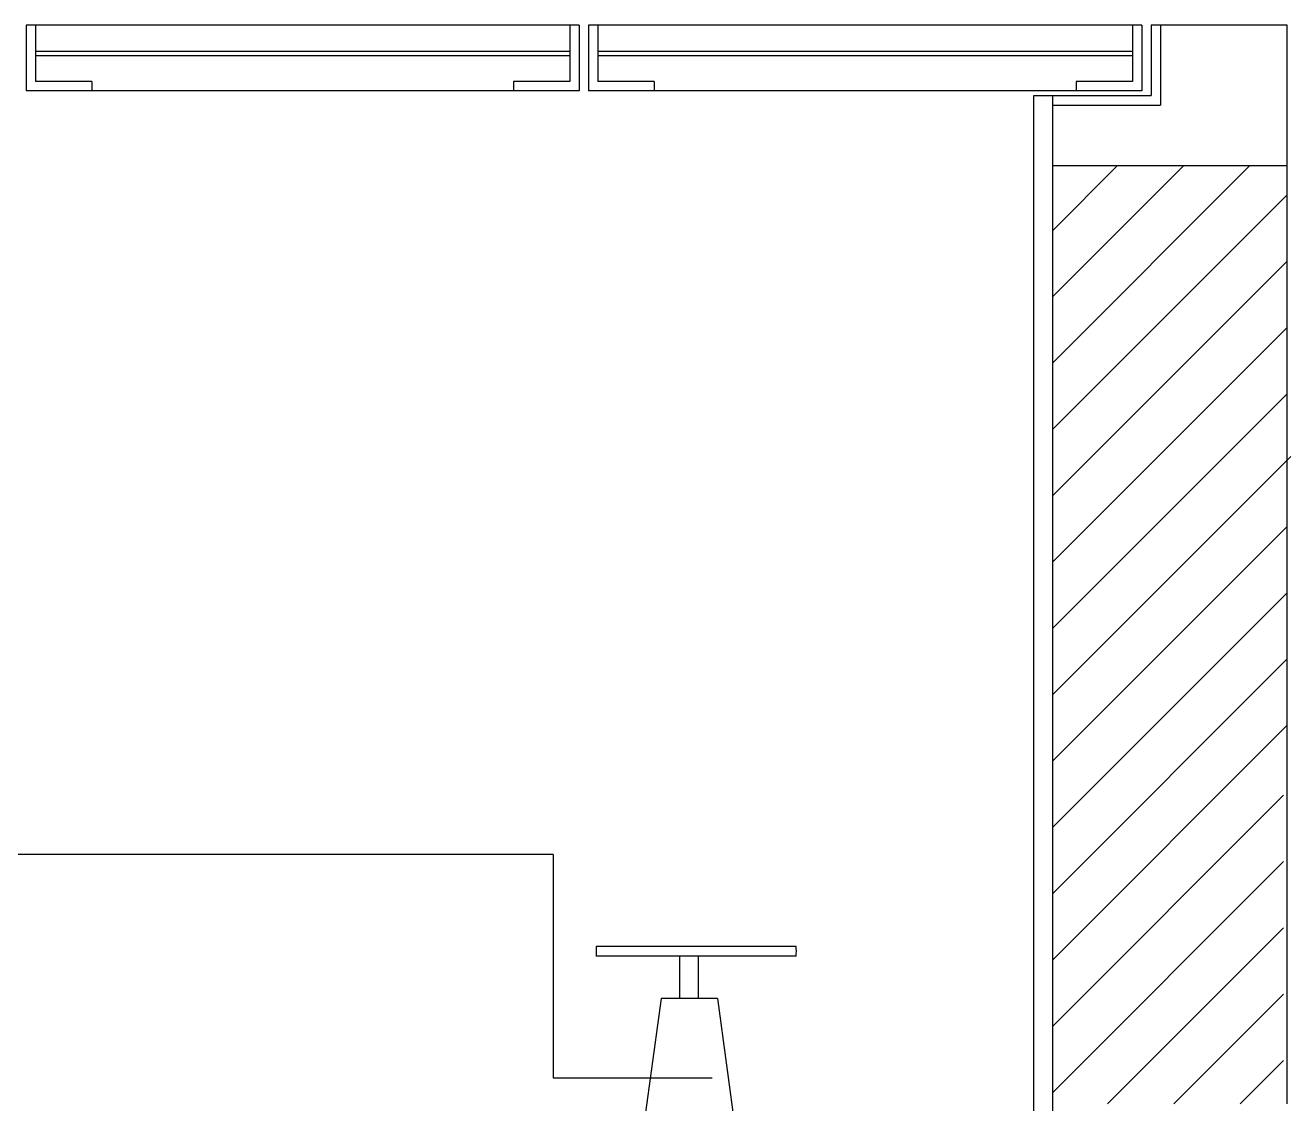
# Model space of a CAD drawing. Extents: x -0.82 to 5.77, y -0.28 to 4.33.
# Drawn here: x 0.667 to 2.017, y 3.17 to 4.32 of the extents above; entities that cross this region are included whole.
import ezdxf

# ---------------------------------------------------------------- set-up
doc = ezdxf.new("R2010")
doc.units = 0
doc.header["$LTSCALE"] = 0.1
doc.layers.get('0').update_dxf_attribs({"linetype": 'CONTINUOUS'})

msp = doc.modelspace()

# ---------------------------------------------------------------- linework, layer by layer
for p, q in [((0.66797, 4.31975), (0.66797, 4.24975)), ((1.25797, 4.31975), (0.66797, 4.31975)), ((0.67797, 4.31975), (0.67797, 4.25975)), ((1.24797, 4.31975), (1.24797, 4.25975)), ((1.25797, 4.31975), (1.25797, 4.24975)), ((1.85797, 4.31975), (1.26797, 4.31975)), ((1.26797, 4.31975), (1.26797, 4.24975)), ((1.27797, 4.31975), (1.27797, 4.25975)), ((1.84797, 4.31975), (1.84797, 4.25975)), ((1.85797, 4.31975), (1.85797, 4.24975)), ((2.01297, 4.31975), (1.86793, 4.31975)), ((1.86793, 4.31975), (1.86793, 4.24475)), ((1.87793, 4.31975), (1.87793, 4.23475)), ((2.01297, 3.16975), (2.01297, 4.31975)), ((1.24797, 4.29194), (0.67797, 4.29194)), ((1.24797, 4.28733), (0.67797, 4.28733)), ((1.84797, 4.29194), (1.27797, 4.29194)), ((1.84797, 4.28733), (1.27797, 4.28733)), ((0.73797, 4.25975), (0.67797, 4.25975)), ((0.73797, 4.25975), (0.73797, 4.24975)), ((1.18797, 4.25975), (1.18797, 4.24975)), ((1.24797, 4.25975), (1.18797, 4.25975)), ((1.33797, 4.25975), (1.27797, 4.25975)), ((1.33797, 4.25975), (1.33797, 4.24975)), ((1.84797, 4.25975), (1.78797, 4.25975)), ((1.78797, 4.25975), (1.78797, 4.24975)), ((1.25797, 4.24975), (0.66797, 4.24975)), ((1.85797, 4.24975), (1.26797, 4.24975)), ((1.74297, 2.56913), (1.74297, 4.24475)), ((1.74297, 4.24475), (1.86793, 4.24475)), ((1.76297, 2.56913), (1.76297, 4.24475)), ((1.76297, 4.23475), (1.87793, 4.23475)), ((2.01297, 4.16975), (1.76297, 4.16975)), ((1.23016, 3.43545), (-0.80566, 3.43545)), ((1.23016, 3.43545), (1.23016, 3.19743)), ((1.48944, 3.33723), (1.27621, 3.33723)), ((1.48944, 3.32723), (1.27621, 3.32723)), ((1.36534, 3.28195), (1.36534, 3.32723)), ((1.38534, 3.28195), (1.38534, 3.32723)), ((1.34534, 3.28195), (1.32034, 3.09896)), ((1.40534, 3.28195), (1.34534, 3.28195)), ((1.40534, 3.28195), (1.43034, 3.09896)), ((1.23016, 3.19743), (1.39967, 3.19743))]:
    msp.add_line(p, q)
at = {"color": 0}
for p, q in [((1.76297, 3.95967), (1.97305, 4.16975)), ((1.76297, 4.10109), (1.83163, 4.16975)), ((1.76297, 4.03038), (1.90234, 4.16975)), ((1.76297, 3.88896), (2.01297, 4.13896)), ((1.76297, 3.81825), (2.01297, 4.06825)), ((1.76297, 3.74754), (2.01297, 3.99754)), ((1.76297, 3.67683), (2.01297, 3.92683)), ((1.76297, 3.60612), (2.01683, 3.85998)), ((1.76297, 3.53541), (2.01297, 3.78541)), ((1.76297, 3.4647), (2.01297, 3.7147)), ((1.76297, 3.39399), (2.01297, 3.64399)), ((1.76297, 3.32328), (2.01297, 3.57328)), ((1.76297, 3.25257), (2.0091, 3.4987)), ((1.76297, 3.18186), (2.0091, 3.42799)), ((1.82157, 3.16975), (2.0091, 3.35728)), ((1.89229, 3.16975), (2.0091, 3.28657)), ((1.963, 3.16975), (2.0091, 3.21586))]:
    msp.add_line(p, q, dxfattribs=at)
for start, end in [(177.31496, 182.68504), (357.31496, 2.68504)]:
    msp.add_arc((1.38282, 3.33223), 0.10673, start, end)

doc.saveas('drawing.dxf')
